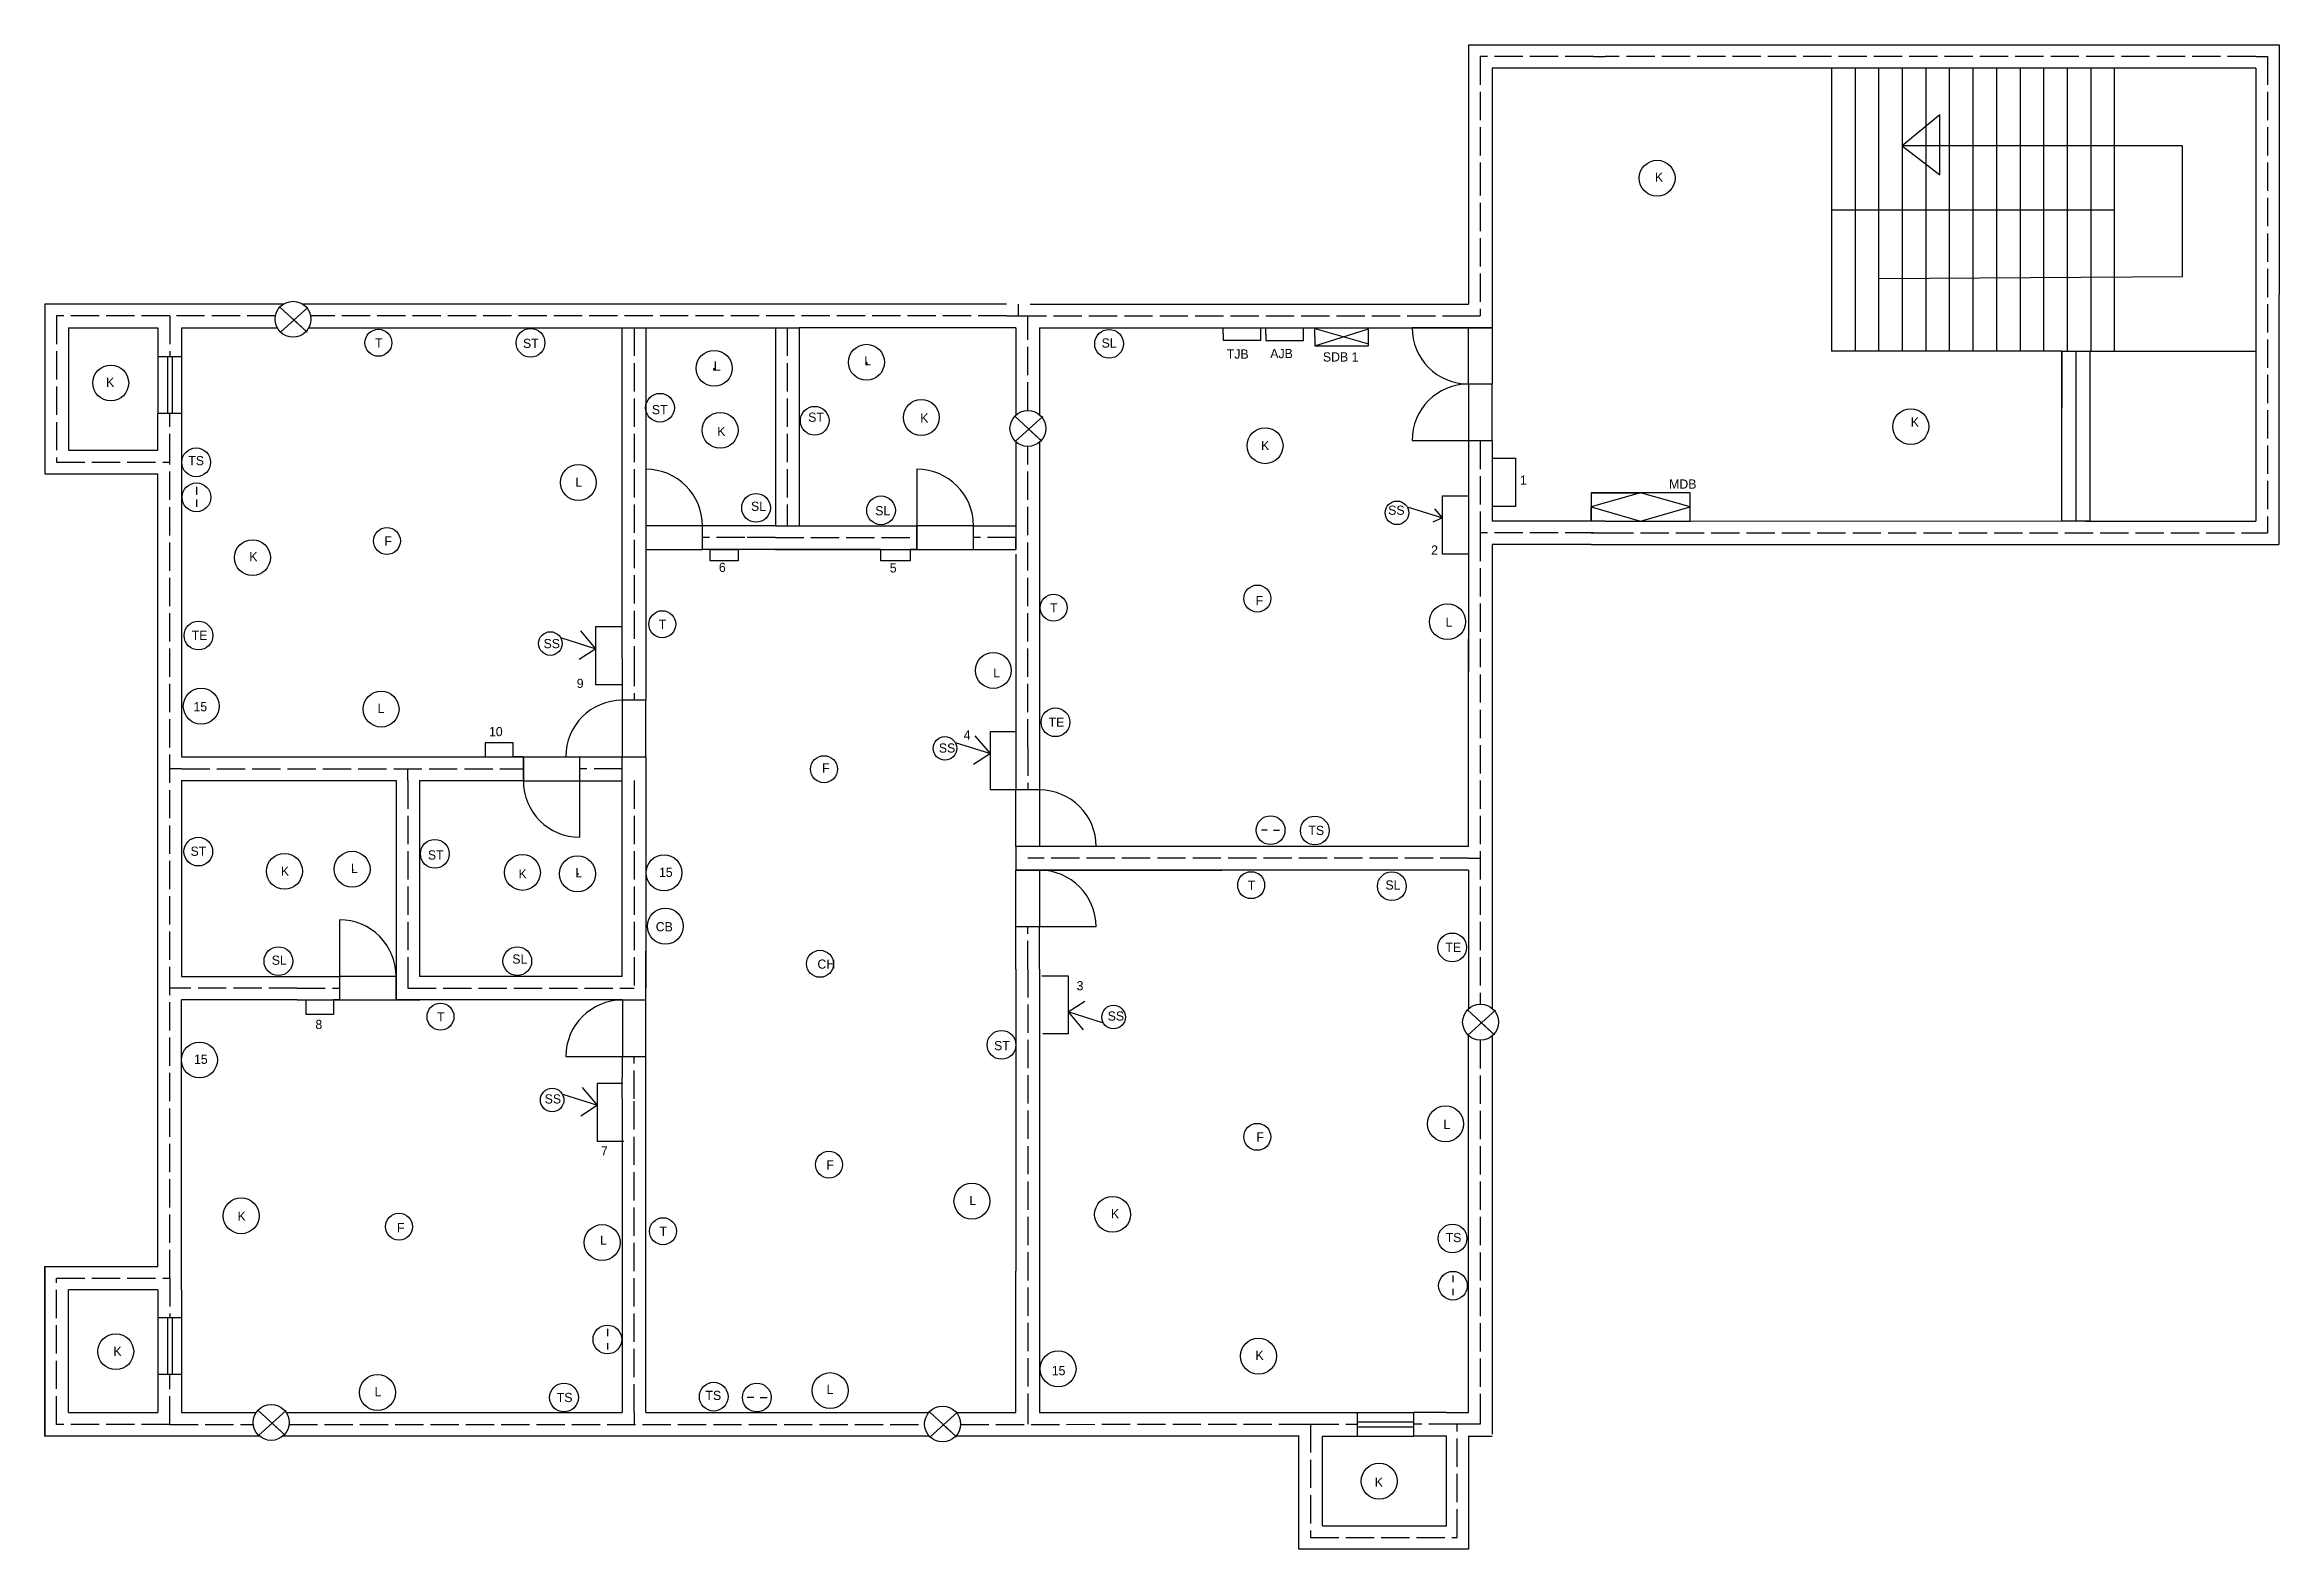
# Model space of a CAD drawing. Header units: inches. Extents: x 9 to 958, y -25 to 613.
import ezdxf

# ---------------------------------------------------------------- set-up
doc = ezdxf.new("R2010")
doc.units = ezdxf.units.IN
doc.header["$MEASUREMENT"] = 0
doc.linetypes.add('ACAD_ISO02W100', pattern=[15, 12, -3])

msp = doc.modelspace()

# ---------------------------------------------------------------- linework, layer by layer
for p, q in [((613.51, 613.03), (767.51, 613.03)), ((613.51, 613.03), (613.51, 561.03)), ((666.51, 608.03), (671.51, 608.03)), ((767.51, 613.03), (777.51, 613.03)), ((777.51, 613.03), (947.51, 613.03)), ((947.51, 613.03), (957.51, 613.03)), ((947.51, 608.03), (952.51, 608.03)), ((957.51, 613.03), (957.37, 401.03)), ((671.51, 603.03), (623.51, 603.03)), ((623.51, 603.03), (623.51, 561.03)), ((707.51, 603.03), (671.51, 603.03)), ((827.51, 603.03), (707.51, 603.03)), ((767.51, 603.03), (767.51, 483.03)), ((767.51, 603.03), (767.51, 543.03)), ((777.51, 603.03), (777.51, 483.03)), ((787.51, 603.03), (787.51, 483.03)), ((797.51, 603.03), (797.51, 483.03)), ((807.51, 603.03), (807.51, 483.03)), ((817.51, 603.03), (817.51, 483.03)), ((947.51, 603.03), (827.51, 603.03)), ((827.51, 603.03), (827.51, 483.03)), ((837.51, 603.03), (837.51, 483.03)), ((847.51, 603.03), (847.51, 483.03)), ((857.51, 603.03), (857.51, 483.03)), ((867.51, 603.03), (867.51, 483.03)), ((877.51, 603.03), (877.51, 483.03)), ((947.51, 603.03), (887.51, 603.03)), ((887.51, 603.03), (887.51, 483.03)), ((947.51, 603.03), (947.51, 483.03)), ((813.53, 583.25), (797.51, 570.22)), ((813.53, 557.87), (813.53, 583.25)), ((916.45, 570.22), (797.51, 570.22)), ((797.51, 570.22), (813.53, 557.87)), ((916.45, 514.81), (916.45, 570.22)), ((613.51, 561.03), (613.51, 503.03)), ((623.51, 561.03), (623.51, 493.03)), ((693.53, 556.41), (693.53, 556.41)), ((767.51, 543.03), (887.51, 543.03)), ((767.51, 543.03), (767.51, 513.95)), ((787.51, 513.95), (916.45, 514.81)), ((57.51, 503.03), (9.51, 503.03)), ((9.51, 503.03), (9.51, 431.03)), ((110.71, 503.03), (57.51, 503.03)), ((417.51, 503.03), (118.9, 503.03)), ((427.51, 503.03), (613.51, 503.03)), ((19.51, 493.03), (19.51, 441.03)), ((19.51, 493.03), (57.51, 493.03)), ((57.51, 493.03), (57.51, 480.64)), ((67.51, 493.03), (108.07, 493.03)), ((67.51, 493.03), (67.51, 480.64)), ((67.51, 493.03), (67.51, 493.03)), ((67.51, 493.03), (67.51, 493.03)), ((120.75, 491.14), (109.19, 501.75)), ((109.54, 491.14), (121.12, 501.63)), ((114.81, 496.6), (120.75, 491.14)), ((121.55, 493.03), (254.51, 493.03)), ((254.51, 353.03), (254.51, 493.03)), ((254.51, 493.03), (329.51, 493.03)), ((264.51, 493.03), (319.51, 493.03)), ((264.51, 493.03), (264.51, 409.03)), ((319.51, 493.03), (319.51, 409.03)), ((329.51, 493.03), (329.51, 409.03)), ((421.51, 493.03), (329.51, 493.03)), ((421.51, 493.03), (421.51, 455.98)), ((431.51, 493.03), (613.51, 493.03)), ((431.51, 493.03), (431.51, 456.15)), ((431.51, 493.03), (431.51, 493.03)), ((431.51, 493.03), (431.51, 493.03)), ((431.51, 493.03), (431.51, 456.15)), ((527.51, 490.26), (527.51, 493.03)), ((613.51, 498.03), (618.51, 498.03)), ((613.51, 493.03), (623.51, 493.03)), ((509.46, 490.43), (509.46, 492.94)), ((509.46, 490.43), (509.46, 487.71)), ((509.46, 487.71), (525.43, 487.71)), ((517.7, 485.61), (517.7, 485.61)), ((525.43, 487.71), (525.43, 492.77)), ((527.51, 490.26), (527.51, 487.54)), ((527.51, 487.54), (543.48, 487.54)), ((543.48, 487.54), (543.48, 492.6)), ((543.48, 485.37), (543.48, 485.37)), ((548.28, 489.17), (548.28, 492.75)), ((548.28, 492.75), (571.09, 486.13)), ((548.28, 485.28), (571.09, 492.5)), ((548.28, 489.17), (548.28, 485.28)), ((548.28, 485.28), (571.09, 485.28)), ((571.09, 485.28), (571.09, 492.5)), ((293.49, 475.8), (293.33, 474.87)), ((293.33, 474.87), (293.49, 475.8)), ((293.33, 474.87), (293.33, 474.87)), ((293.33, 474.87), (293.33, 474.87)), ((293.49, 475.8), (293.49, 475.8)), ((358.09, 478.36), (358.38, 477.42)), ((358.38, 477.42), (358.09, 478.36)), ((358.38, 477.42), (358.38, 477.42)), ((358.38, 477.42), (358.38, 477.42)), ((358.38, 477.42), (358.38, 477.42)), ((358.38, 477.42), (358.38, 477.42)), ((865.28, 483.03), (767.51, 483.09)), ((865.28, 459.03), (865.28, 483.03)), ((865.28, 483.03), (875.51, 483.03)), ((865.28, 483.03), (865.28, 459.03)), ((875.51, 483.03), (915.77, 483.03)), ((915.77, 483.03), (947.51, 483.03)), ((947.51, 483.03), (947.51, 411.03)), ((37.47, 469.59), (37.47, 469.59)), ((57.51, 441.03), (57.51, 456.64)), ((67.51, 456.64), (67.51, 441.03)), ((432.56, 444.86), (420.99, 455.47)), ((421.34, 444.86), (432.92, 455.34)), ((381.37, 454.97), (381.37, 454.97)), ((426.61, 450.31), (432.56, 444.86)), ((801.15, 451.07), (801.15, 451.07)), ((19.51, 441.03), (57.51, 441.03)), ((67.51, 441.03), (67.51, 311.03)), ((421.51, 444.64), (421.51, 409.03)), ((431.51, 444.47), (431.51, 315.01)), ((431.51, 444.47), (431.51, 441.57)), ((527.2, 442.99), (527.2, 442.99)), ((613.52, 445.03), (613.51, 361.03)), ((623.51, 445.03), (613.52, 445.03)), ((623.51, 445.03), (623.51, 411.03)), ((623.51, 445.03), (623.51, 437.64)), ((623.51, 437.64), (633.51, 437.64)), ((633.51, 437.64), (633.49, 417.17)), ((9.51, 431.03), (57.45, 431.13)), ((57.45, 94.97), (57.45, 431.13)), ((865.28, 411.09), (865.28, 435.03)), ((73.83, 425.54), (73.83, 422.17)), ((73.83, 420.19), (73.84, 417.11)), ((602.47, 397), (602.47, 421.68)), ((602.47, 421.68), (613.19, 421.68)), ((633.49, 417.17), (623.51, 417.17)), ((707.51, 423.03), (665.51, 423.03)), ((665.51, 423.03), (665.51, 411.03)), ((665.51, 423.03), (683.51, 423.03)), ((665.51, 423.03), (686.51, 423.03)), ((686.51, 423.03), (665.51, 417.03)), ((707.51, 417.03), (686.51, 423.03)), ((707.51, 411.03), (707.51, 423.03)), ((264.51, 409.03), (264.51, 399.03)), ((306.51, 409.03), (288.51, 409.03)), ((319.51, 409.03), (306.51, 409.03)), ((319.51, 409.03), (379.51, 409.03)), ((379.51, 399.03), (379.51, 409.03)), ((403.51, 409.03), (421.51, 409.03)), ((421.51, 409.03), (421.51, 399.03)), ((587.51, 417.03), (602.47, 412.35)), ((602.47, 412.35), (602.47, 412.35)), ((602.47, 412.35), (602.47, 412.35)), ((665.51, 411.03), (623.58, 411.03)), ((665.51, 411.03), (665.51, 417.03)), ((665.51, 417.03), (686.51, 411.04)), ((671.51, 411.03), (665.51, 411.03)), ((671.51, 411.03), (865.28, 411.09)), ((671.51, 411.03), (707.51, 411.03)), ((686.51, 411.04), (707.51, 417.03)), ((875.28, 411.03), (875.51, 411.03)), ((875.51, 411.03), (947.51, 411.03)), ((154.63, 402.61), (154.63, 402.61)), ((154.63, 402.61), (154.63, 402.61)), ((154.63, 402.61), (154.63, 402.61)), ((154.63, 402.61), (154.63, 402.61)), ((264.51, 399.03), (264.51, 353.03)), ((306.51, 399.03), (288.51, 399.03)), ((364.2, 399.03), (291.73, 399.03)), ((291.73, 399.03), (303.73, 399.03)), ((291.73, 394.1), (291.73, 399.03)), ((303.73, 399.03), (303.73, 394.1)), ((319.51, 399.03), (306.51, 399.03)), ((319.51, 399.03), (379.51, 399.03)), ((364.2, 394.1), (364.2, 399.03)), ((379.51, 399.03), (376.59, 399.03)), ((376.59, 399.03), (376.59, 394.1)), ((403.51, 399.03), (421.51, 399.03)), ((421.51, 399.03), (421.51, 404.03)), ((623.58, 401.03), (623.53, 204.41)), ((665.51, 401.03), (623.58, 401.03)), ((665.51, 401.03), (779.51, 401.03)), ((666.51, 406.03), (671.51, 406.03)), ((779.51, 401.03), (789.51, 401.03)), ((789.51, 401.03), (947.51, 401.03)), ((947.51, 406.03), (952.51, 406.03)), ((947.51, 401.03), (957.37, 401.03)), ((97.58, 395.52), (97.58, 395.52)), ((303.73, 394.1), (291.73, 394.1)), ((376.59, 394.1), (364.2, 394.1)), ((421.51, 397.03), (421.51, 397.03)), ((421.51, 397.03), (421.51, 315.01)), ((613.55, 397), (602.47, 397)), ((524.26, 377.35), (524.26, 377.35)), ((524.26, 377.35), (524.26, 377.35)), ((524.26, 377.35), (524.26, 377.35)), ((524.26, 377.35), (524.26, 377.35)), ((228.32, 361.6), (243.29, 356.92)), ((243.29, 356.92), (236.86, 364.46)), ((243.29, 341.56), (243.29, 366.25)), ((243.29, 366.25), (254.01, 366.25)), ((613.51, 273.01), (613.51, 361.03)), ((613.51, 361.03), (613.51, 347.3)), ((243.29, 356.92), (236.14, 352.29)), ((243.29, 356.92), (243.29, 356.92)), ((243.29, 356.92), (243.29, 356.92)), ((254.51, 353.03), (254.5, 335.04)), ((264.51, 353.03), (264.51, 335.04)), ((254.36, 341.56), (243.29, 341.56)), ((411.92, 347.7), (411.92, 347.7)), ((152.16, 331.3), (152.16, 331.3)), ((208.15, 316.93), (196.26, 316.93)), ((196.26, 316.93), (196.26, 311.03)), ((208.15, 311.03), (208.15, 316.93)), ((395.72, 317.16), (410.69, 312.48)), ((410.69, 312.48), (404.25, 320.02)), ((410.69, 297.12), (410.69, 321.81)), ((410.69, 321.81), (421.4, 321.81)), ((421.51, 315.01), (421.51, 296.88)), ((431.51, 315.01), (431.55, 297.01)), ((67.51, 311.03), (212.51, 311.03)), ((163.51, 301.03), (163.51, 306.03)), ((212.51, 311.03), (208.15, 311.03)), ((212.51, 311.03), (212.51, 301.03)), ((254.51, 311.03), (264.51, 311.03)), ((254.51, 301.03), (254.51, 311.03)), ((254.51, 301.03), (254.51, 306.03)), ((264.51, 311.03), (264.51, 301.03)), ((340.09, 305.81), (340.09, 305.81)), ((340.09, 305.81), (340.09, 305.81)), ((340.09, 305.81), (340.09, 305.81)), ((340.09, 305.81), (340.09, 305.81)), ((410.69, 312.48), (403.54, 307.85)), ((410.69, 312.48), (410.69, 312.48)), ((410.69, 312.48), (410.69, 312.48)), ((67.51, 301.03), (67.51, 217.97)), ((67.51, 301.03), (158.51, 301.03)), ((158.51, 301.03), (158.51, 217.97)), ((163.51, 301.03), (163.51, 301.03)), ((168.51, 301.03), (168.51, 217.97)), ((168.51, 301.03), (212.51, 301.03)), ((236.52, 300.94), (254.51, 300.94)), ((254.51, 217.97), (254.51, 301.03)), ((264.51, 301.03), (264.51, 212.97)), ((421.76, 297.12), (410.69, 297.12)), ((528.03, 279.93), (525.69, 279.93)), ((530.83, 279.93), (533.27, 279.93)), ((421.51, 273.01), (421.51, 273.01)), ((421.51, 273.01), (421.51, 263.01)), ((431.51, 273.01), (421.51, 273.01)), ((431.51, 268.01), (426.51, 268.01)), ((613.51, 273.01), (431.51, 273.01)), ((613.51, 268.01), (618.51, 268.01)), ((139.87, 263.38), (140.48, 263.06)), ((140.48, 263.06), (140.48, 263.06)), ((140.48, 263.06), (140.48, 263.06)), ((235.49, 261.44), (236.1, 261.49)), ((236.1, 261.49), (236.1, 261.49)), ((236.1, 261.49), (236.1, 261.49)), ((236.1, 261.49), (236.1, 261.49)), ((236.1, 261.49), (236.1, 261.49)), ((236.1, 261.49), (236.1, 261.49)), ((431.51, 263.01), (421.51, 263.01)), ((613.51, 263.01), (431.51, 263.01)), ((431.51, 262.99), (508.84, 262.99)), ((613.51, 263.01), (613.51, 204.19)), ((421.51, 221.01), (421.51, 238.99)), ((431.51, 221.01), (431.51, 238.99)), ((264.51, 212.97), (264.51, 228.71)), ((338.37, 223.28), (338.37, 223.28)), ((338.37, 223.28), (338.37, 223.28)), ((338.37, 223.28), (338.37, 223.28)), ((421.51, 221.01), (421.51, 93.01)), ((431.51, 221.01), (431.51, 33.01)), ((432.56, 218.21), (443.64, 218.21)), ((443.64, 218.21), (443.64, 193.53)), ((67.51, 212.97), (62.43, 212.97)), ((67.51, 217.97), (116.51, 217.97)), ((116.51, 217.97), (134.5, 217.97)), ((158.51, 217.97), (158.51, 207.97)), ((163.51, 217.97), (163.51, 212.97)), ((254.51, 217.97), (168.51, 217.97)), ((264.51, 207.97), (264.51, 212.97)), ((67.51, 84.97), (67.51, 207.97)), ((116.51, 207.97), (67.51, 207.97)), ((116.51, 207.97), (134.5, 207.97)), ((120.42, 201.77), (120.42, 207.97)), ((131.98, 201.77), (120.42, 201.77)), ((134.5, 207.97), (131.98, 207.97)), ((131.98, 207.97), (131.98, 201.77)), ((158.5, 207.97), (168.64, 207.97)), ((254.51, 207.97), (158.51, 207.97)), ((254.51, 207.97), (264.51, 207.97)), ((443.64, 202.86), (450.78, 207.48)), ((458.6, 198.18), (443.64, 202.86)), ((443.64, 202.86), (443.64, 202.86)), ((443.64, 202.86), (443.64, 202.86)), ((443.64, 202.86), (450.07, 195.32)), ((624.6, 193.1), (613.03, 203.71)), ((613.38, 193.1), (624.96, 203.58)), ((443.64, 193.53), (432.92, 193.53)), ((613.51, 33.01), (613.51, 192.92)), ((618.65, 198.55), (624.6, 193.1)), ((623.53, 192.69), (623.51, 139.01)), ((254.51, 165.97), (254.54, 183.93)), ((264.51, 165.97), (264.54, 183.93)), ((244.03, 163.33), (237.6, 170.87)), ((244.03, 147.97), (244.03, 172.66)), ((244.03, 172.66), (254.75, 172.66)), ((229.07, 168.01), (244.03, 163.33)), ((244.03, 163.33), (236.89, 158.71)), ((244.03, 163.33), (244.03, 163.33)), ((244.03, 163.33), (244.03, 163.33)), ((254.51, 165.97), (254.51, 32.98)), ((264.51, 32.98), (264.51, 165.97)), ((255.11, 147.97), (244.03, 147.97)), ((523.88, 149.91), (523.88, 149.91)), ((523.88, 149.91), (523.88, 149.91)), ((523.88, 149.91), (523.88, 149.91)), ((342.17, 138.13), (342.17, 138.13)), ((342.17, 138.13), (342.17, 138.13)), ((342.17, 138.13), (342.17, 138.13)), ((623.51, 139.01), (623.51, 129.01)), ((623.51, 129.01), (623.51, 33.01)), ((92.81, 116.44), (92.81, 116.44)), ((402.85, 122.62), (402.85, 122.62)), ((462.52, 117.04), (462.52, 117.04)), ((159.78, 111.8), (159.78, 111.8)), ((159.78, 111.8), (159.78, 111.8)), ((159.78, 111.8), (159.78, 111.8)), ((159.78, 111.8), (159.78, 111.8)), ((9.45, 22.97), (9.45, 94.97)), ((9.45, 94.97), (57.45, 94.97)), ((9.45, 94.97), (9.45, 22.97)), ((421.51, 33.01), (421.51, 93.01)), ((606.92, 91.17), (606.92, 88.22)), ((606.92, 85.45), (606.92, 82.8)), ((19.51, 32.97), (19.51, 84.97)), ((57.51, 84.97), (19.51, 84.97)), ((57.51, 84.97), (57.51, 73.17)), ((67.51, 84.97), (67.51, 73.17)), ((248.19, 68.54), (248.19, 65.44)), ((39.59, 58.81), (39.59, 58.81)), ((248.19, 62.41), (248.19, 59.66)), ((524.43, 56.89), (524.43, 56.89)), ((57.51, 49.17), (57.51, 32.97)), ((67.51, 49.17), (67.51, 32.97)), ((150.63, 41.48), (150.63, 41.48)), ((310.33, 39.36), (307.44, 39.39)), ((313.01, 39.34), (316.01, 39.34)), ((342.71, 42.29), (342.71, 42.29)), ((19.51, 32.97), (57.51, 32.97)), ((67.51, 32.97), (99.17, 32.97)), ((111.5, 23.36), (99.94, 33.96)), ((100.28, 23.36), (111.86, 33.84)), ((105.55, 28.81), (111.5, 23.36)), ((111.94, 32.97), (254.51, 32.98)), ((264.51, 32.98), (384.53, 33)), ((373.51, 32.99), (373.51, 32.99)), ((396.34, 22.67), (384.78, 33.28)), ((385.12, 22.67), (396.7, 33.16)), ((396.26, 33), (421.51, 33.01)), ((426.51, 33.01), (426.51, 28.01)), ((431.51, 33.01), (546.51, 33)), ((546.51, 33), (551.51, 33)), ((551.51, 33), (566.23, 33)), ((604.17, 33.01), (590.23, 33)), ((604.17, 33.01), (613.51, 33.01)), ((618.51, 33.01), (618.51, 28.01)), ((623.51, 33.01), (623.51, 23.86)), ((57.45, 22.97), (9.45, 22.97)), ((100.65, 22.97), (57.45, 22.97)), ((384.76, 22.99), (110.46, 22.97)), ((390.39, 28.13), (396.34, 22.67)), ((541.51, 23), (396.03, 22.99)), ((541.51, 28), (546.51, 28)), ((541.51, -24.99), (541.51, 23.24)), ((551.51, -15), (551.51, 23)), ((551.51, 23), (566.23, 23)), ((604.17, 23), (590.23, 23)), ((604.17, -15), (604.17, 23)), ((618.51, 28.01), (608.66, 28.01)), ((613.51, 23.01), (613.51, -24.99)), ((613.51, 23.01), (623.51, 23.01)), ((575.64, 3.9), (575.64, 3.9)), ((551.51, -15), (604.17, -15)), ((613.51, -24.99), (541.51, -24.99))]:
    msp.add_line(p, q)
at = {"linetype": 'ACAD_ISO02W100'}
for p, q in [((666.51, 608.03), (618.51, 608.03)), ((618.51, 608.03), (618.51, 561.03)), ((707.51, 608.03), (671.51, 608.03)), ((827.51, 608.03), (707.51, 608.03)), ((947.51, 608.03), (827.51, 608.03)), ((952.51, 608.03), (952.51, 406.03)), ((618.51, 561.03), (618.51, 498.03)), ((422.51, 503.03), (422.51, 498.03)), ((62.51, 498.03), (14.51, 498.03)), ((14.51, 498.03), (14.51, 436.03)), ((107.32, 498.03), (62.51, 498.03)), ((62.51, 498.03), (62.51, 480.64)), ((417.51, 498.03), (122.3, 498.03)), ((259.51, 493.03), (259.51, 353.03)), ((324.51, 493.03), (324.51, 409.03)), ((417.51, 498.03), (422.51, 498.03)), ((422.51, 498.03), (613.51, 498.03)), ((426.51, 493.03), (426.51, 498.03)), ((426.51, 457.94), (426.51, 493.03)), ((62.51, 436.03), (62.51, 456.64)), ((426.51, 315.01), (426.51, 442.69)), ((618.51, 445.03), (618.51, 406.03)), ((14.51, 436.03), (62.51, 436.03)), ((62.51, 89.98), (62.51, 436.03)), ((602.47, 412.35), (598.35, 410.62)), ((602.47, 412.35), (599.27, 416.17)), ((306.51, 404.03), (288.51, 404.03)), ((319.51, 404.03), (306.51, 404.03)), ((319.51, 404.03), (379.51, 404.03)), ((421.51, 404.03), (403.51, 404.03)), ((618.51, 406.03), (618.51, 206.18)), ((666.51, 406.03), (618.51, 406.03)), ((665.51, 406.03), (666.51, 406.03)), ((671.51, 406.03), (947.51, 406.03)), ((259.51, 353.03), (259.51, 335.04)), ((426.51, 315.01), (426.51, 296.88)), ((67.51, 306.03), (62.51, 306.03)), ((67.51, 306.03), (212.51, 306.03)), ((254.51, 306.03), (236.52, 306.03)), ((163.51, 301.03), (163.51, 217.97)), ((259.51, 301.03), (259.51, 212.97)), ((613.51, 268.01), (431.51, 268.01)), ((426.51, 221.01), (426.51, 238.99)), ((426.51, 221.01), (426.51, 33.01)), ((116.51, 212.97), (67.51, 212.97)), ((116.51, 212.97), (134.5, 212.97)), ((163.51, 212.97), (254.51, 212.97)), ((254.51, 212.97), (259.51, 212.97)), ((618.51, 190.93), (618.51, 33.01)), ((259.51, 165.97), (259.51, 183.93)), ((259.51, 32.98), (259.51, 165.97)), ((14.51, 27.98), (14.51, 89.98)), ((14.51, 89.98), (62.51, 89.98)), ((62.51, 89.98), (62.51, 73.17)), ((62.51, 27.97), (62.51, 49.17)), ((259.51, 32.98), (259.51, 27.98)), ((62.51, 27.97), (14.51, 27.98)), ((62.51, 27.97), (97.98, 27.97)), ((113.13, 27.97), (382.77, 27.99)), ((398.02, 27.99), (541.51, 28)), ((546.51, 28), (546.51, -20)), ((546.51, 28), (566.23, 28)), ((608.66, 28.01), (590.23, 28.01)), ((608.66, -20), (608.66, 28.01)), ((546.51, -20), (608.66, -20))]:
    msp.add_line(p, q, dxfattribs=at)
at = {"color": 2}
for p, q in [((589.57, 493.14), (623.57, 493.14)), ((613.57, 469.14), (613.57, 493.14)), ((623.57, 493.14), (623.57, 469.14)), ((57.51, 480.64), (57.51, 456.64)), ((67.51, 480.64), (57.51, 480.64)), ((61.51, 480.64), (61.51, 456.64)), ((63.51, 480.64), (63.51, 456.64)), ((67.51, 480.64), (67.51, 456.64)), ((865.28, 411.09), (865.28, 483.09)), ((865.28, 483.09), (877.28, 483.09)), ((871.28, 411.09), (871.28, 483.09)), ((877.28, 411.09), (877.28, 483.09)), ((623.57, 469.14), (613.57, 469.14)), ((623.57, 469.14), (613.57, 469.14)), ((613.57, 469.14), (613.57, 445.14)), ((623.57, 445.14), (623.57, 469.14)), ((67.51, 456.64), (57.51, 456.64)), ((589.57, 445.14), (623.57, 445.14)), ((264.51, 433.03), (264.51, 399.03)), ((379.51, 433.03), (379.51, 399.03)), ((288.51, 409.03), (264.51, 409.03)), ((288.51, 399.03), (288.51, 409.03)), ((403.51, 409.03), (379.51, 409.03)), ((403.51, 399.03), (403.51, 409.03)), ((865.28, 411.09), (877.28, 411.09)), ((264.51, 399.03), (288.51, 399.03)), ((379.51, 399.03), (403.51, 399.03)), ((264.5, 335.04), (254.5, 335.04)), ((254.5, 335.04), (254.5, 311.04)), ((264.5, 311.04), (264.5, 335.04)), ((236.52, 310.94), (212.52, 310.94)), ((212.52, 310.94), (212.52, 300.94)), ((230.5, 311.04), (264.5, 311.04)), ((236.52, 276.94), (236.52, 310.94)), ((212.52, 300.94), (236.52, 300.94)), ((421.51, 273.01), (421.51, 297.01)), ((431.55, 297.01), (421.55, 297.01)), ((431.55, 297.01), (431.55, 273.01)), ((455.55, 273.01), (421.55, 273.01)), ((421.51, 238.99), (421.51, 262.99)), ((421.51, 262.99), (431.51, 262.99)), ((431.51, 262.99), (431.51, 238.99)), ((134.5, 241.97), (134.5, 207.97)), ((455.51, 238.99), (421.51, 238.99)), ((158.5, 217.97), (134.5, 217.97)), ((158.5, 207.97), (158.5, 217.97)), ((134.5, 207.97), (158.5, 207.97)), ((264.54, 207.93), (254.54, 207.93)), ((254.54, 207.93), (254.54, 183.93)), ((264.54, 183.93), (264.54, 207.93)), ((230.54, 183.93), (264.54, 183.93)), ((57.51, 73.17), (57.51, 49.17)), ((67.51, 73.17), (57.51, 73.17)), ((61.51, 73.17), (61.51, 49.17)), ((63.51, 73.17), (63.51, 49.17)), ((67.51, 73.17), (67.51, 49.17)), ((67.51, 49.17), (57.51, 49.17)), ((566.23, 33), (590.23, 33)), ((566.23, 33), (566.23, 23)), ((566.23, 29), (590.23, 29)), ((590.23, 33), (590.23, 23)), ((566.23, 27), (590.23, 27)), ((566.23, 23), (590.23, 23))]:
    msp.add_line(p, q, dxfattribs=at)
for centre, radius in [((693.53, 556.41), 7.62), ((114.81, 496.6), 7.62), ((151.05, 486.63), 5.72), ((215.58, 486.62), 6.1), ((358.09, 478.36), 7.62), ((461.03, 486.19), 6.1), ((37.47, 469.59), 7.62), ((293.49, 475.8), 7.62), ((270.51, 459.09), 6.1), ((295.99, 449.51), 7.62), ((336.15, 453.57), 6.1), ((381.37, 454.97), 7.62), ((426.61, 450.31), 7.62), ((801.15, 451.07), 7.62), ((527.2, 442.99), 7.62), ((73.73, 435.94), 6.1), ((73.83, 421.11), 6.1), ((235.87, 427.37), 7.62), ((311.25, 416.64), 6.1), ((364.29, 415.56), 6.1), ((583.18, 414.52), 5), ((154.63, 402.61), 5.72), ((97.58, 395.52), 7.62), ((437.49, 374.29), 5.72), ((523.94, 378.18), 5.72), ((271.44, 367.29), 5.72), ((604.61, 368.36), 7.62), ((74.68, 362.5), 6.1), ((223.99, 359.09), 5), ((411.92, 347.7), 7.62), ((75.88, 332.56), 7.62), ((152.16, 331.3), 7.62), ((438.27, 325.71), 6.1), ((391.39, 314.65), 5), ((340.09, 305.81), 5.72), ((529.55, 279.93), 6.1), ((548.32, 279.79), 6.1), ((74.61, 270.87), 6.1), ((174.97, 269.92), 6.1), ((111.17, 262.5), 7.62), ((139.87, 263.38), 7.62), ((212.12, 262.05), 7.62), ((235.49, 261.44), 7.62), ((272.2, 261.86), 7.62), ((521.31, 256.63), 5.72), ((581.01, 256.2), 6.1), ((272.77, 239.23), 7.62), ((108.61, 224.42), 6.1), ((209.95, 224.43), 6.1), ((338.37, 223.28), 5.72), ((606.62, 230.23), 6.1), ((177.37, 200.86), 5.72), ((462.93, 200.68), 5), ((618.65, 198.55), 7.62), ((75.09, 182.49), 7.62), ((415.4, 188.91), 6.1), ((224.74, 165.5), 5), ((603.74, 155.44), 7.62), ((523.88, 149.91), 5.72), ((342.17, 138.13), 5.72), ((92.81, 116.44), 7.62), ((402.85, 122.62), 7.62), ((462.52, 117.04), 7.62), ((159.78, 111.8), 5.72), ((271.76, 109.89), 5.72), ((245.95, 105.06), 7.62), ((606.74, 106.77), 6.1), ((606.92, 86.77), 6.1), ((39.59, 58.81), 7.62), ((248.19, 63.98), 6.1), ((439.38, 51.53), 7.62), ((524.43, 56.89), 7.62), ((150.63, 41.48), 7.62), ((342.71, 42.29), 7.62), ((229.77, 39.35), 6.1), ((293.3, 39.72), 6.1), ((311.56, 39.36), 6.1), ((105.55, 28.81), 7.62), ((390.39, 28.13), 7.62), ((575.64, 3.9), 7.62)]:
    msp.add_circle(centre, radius)
for centre, start, end in [((613.57, 493.14), 180, 270), ((613.57, 445.14), 90, 180), ((264.51, 409.03), 0, 90), ((379.51, 409.03), 0, 90), ((254.5, 311.04), 90, 180), ((236.52, 300.94), 180, 270), ((431.55, 273.01), 0, 90), ((431.51, 238.99), 0, 90), ((134.5, 217.97), 0, 90), ((254.54, 183.93), 90, 180)]:
    msp.add_arc(centre, 24, start, end, dxfattribs=at)

# ---------------------------------------------------------------- texts
at = {"char_height": 3.9, "width": 189.6898, "attachment_point": 1}
for s, insert in [('K', (692.6, 558.82)), ('T', (149.59, 488.51)), ('ST', (212.38, 488.36)), ('SL', (457.86, 488.48)), ('TJB', (510.96, 483.8)), ('AJB', (529.41, 484.01)), ('L', (293.33, 478.77)), ('L', (357.17, 480.92)), ('SDB 1', (551.75, 482.59)), ('K', (35.48, 471.84)), ('ST', (267.05, 460.24)), ('ST', (333.37, 457.03)), ('K', (380.91, 456.65)), ('K', (294.8, 450.99)), ('K', (801.15, 454.97)), ('TS', (70.38, 438.62)), ('K', (525.53, 445.02)), ('L', (234.6, 429.48)), ('1', (635.36, 430.37)), ('MDB', (698.63, 428.68)), ('SL', (309.12, 419.26)), ('SL', (361.82, 417.37)), ('SS', (579.44, 417.59)), ('F', (153.59, 404.51)), ('2', (597.68, 400.67)), ('K', (96.27, 397.88)), ('6', (295.49, 393.35)), ('5', (367.99, 393.13)), ('F', (523.22, 379.25)), ('T', (436.02, 376.16)), ('L', (603.76, 370.09)), ('TE', (71.8, 364.5)), ('SS', (221.11, 361.03)), ('T', (269.98, 369.17)), ('9', (235.18, 344.14)), ('L', (411.92, 348.6)), ('15', (72.57, 334.26)), ('L', (150.67, 333.56)), ('10', (197.95, 323.71)), ('TE', (435.39, 327.7)), ('SS', (388.82, 316.75)), ('4', (399.33, 322.24)), ('F', (339.29, 308.24)), ('TS', (545.6, 281.8)), ('ST', (71.33, 272.98)), ('L', (139.34, 265.74)), ('ST', (172.03, 271.4)), ('K', (109.67, 264.5)), ('K', (210.49, 263.36)), ('L', (234.59, 263.87)), ('15', (270.08, 264.05)), ('T', (519.85, 258.5)), ('SL', (578.28, 258.65)), ('CB', (268.7, 240.96)), ('TE', (603.73, 232.23)), ('SL', (105.77, 226.76)), ('SL', (207.85, 227.27)), ('CH', (337.31, 225.1)), ('3', (447.23, 215.93)), ('8', (124.3, 199.53)), ('T', (175.91, 202.73)), ('SS', (460.44, 203.09)), ('ST', (412.25, 190.55)), ('15', (72.8, 184.76)), ('SS', (221.58, 167.95)), ('F', (523.55, 151.76)), ('L', (602.9, 157.17)), ('7', (245.42, 145.9)), ('F', (341.11, 139.95)), ('L', (401.76, 124.87)), ('K', (91.26, 118.2)), ('K', (461.8, 119.24)), ('F', (158.92, 113.31)), ('L', (245.07, 108.03)), ('T', (270.3, 111.77)), ('TS', (603.83, 109.16)), ('K', (38.61, 60.87)), ('K', (523.14, 59.22)), ('15', (436.71, 52.74)), ('L', (149.39, 43.78)), ('TS', (226.73, 41.33)), ('TS', (289.8, 42.2)), ('L', (341.18, 44.75)), ('K', (573.77, 5.41))]:
    msp.add_mtext(s, dxfattribs=dict(at, insert=insert))

doc.saveas('drawing.dxf')
